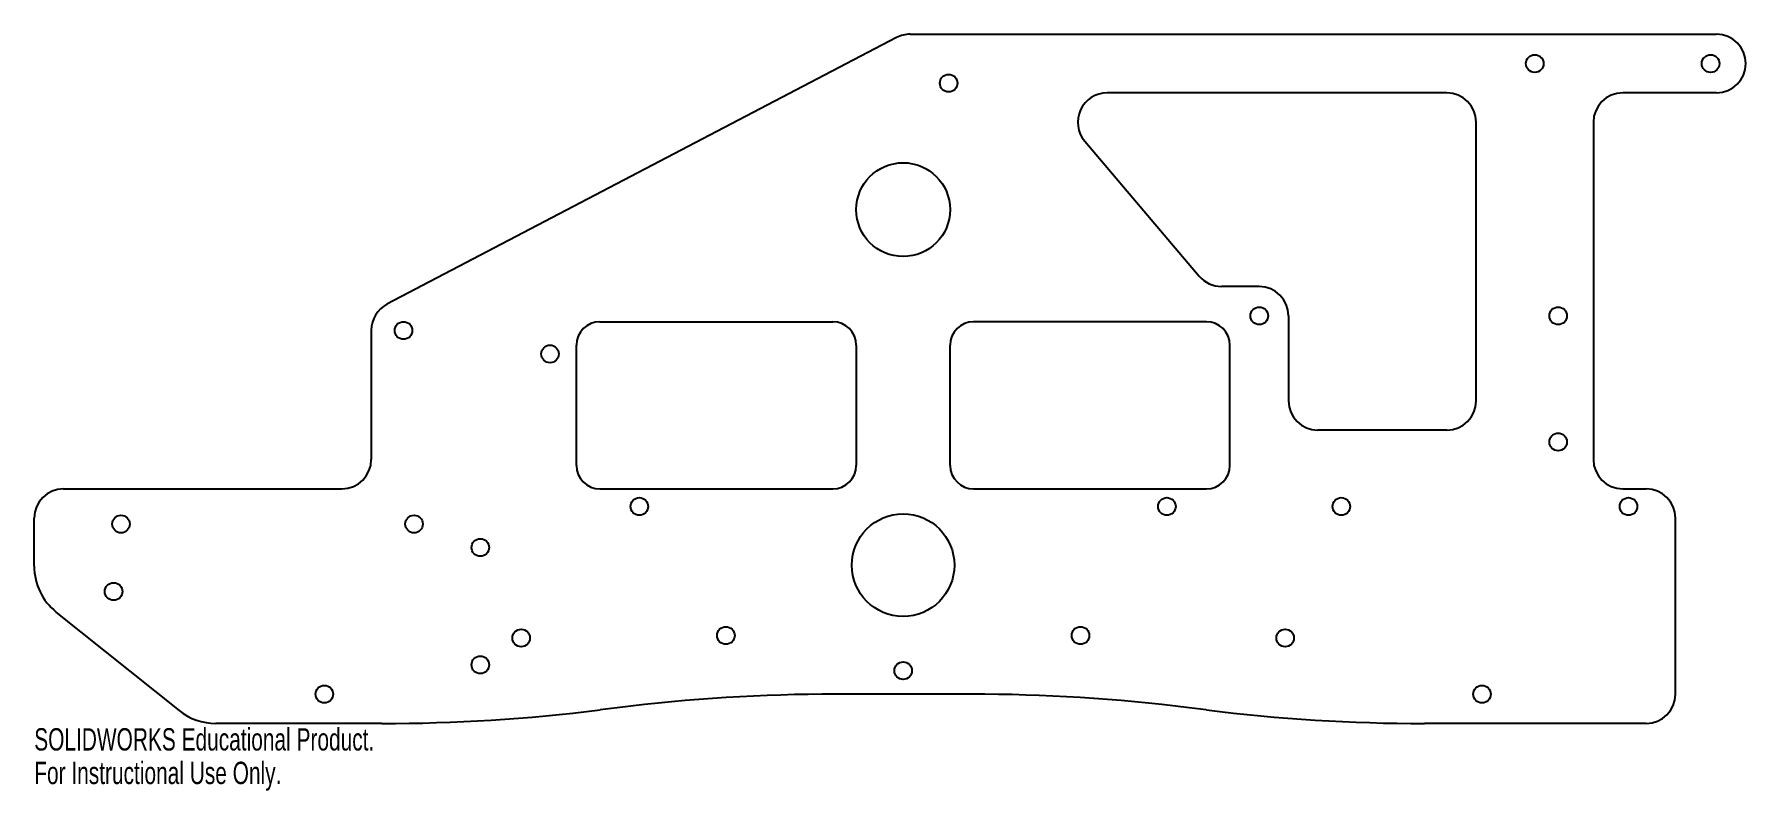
# Model space of a CAD drawing. Header units: inches. Extents: x -14 to 0.6, y -0.6 to 5.9.
import ezdxf

# ---------------------------------------------------------------- set-up
doc = ezdxf.new("R2010")
doc.units = ezdxf.units.IN
doc.header["$MEASUREMENT"] = 0
doc.styles.add('SLDTEXTSTYLE0', font='TXT', dxfattribs={"width": 0.7})

msp = doc.modelspace()

# ---------------------------------------------------------------- linework, layer by layer
at = {"color": 7, "linetype": 'Continuous', "lineweight": 25}
for p, q in [((-6.644, 5.847), (-10.991, 3.573)), ((-6.528, 5.875), (0.35, 5.875)), ((-1.95, 5.375), (-4.848, 5.375)), ((0.35, 5.375), (-0.45, 5.375)), ((-1.7, 2.75), (-1.7, 5.125)), ((-0.7, 5.125), (-0.7, 2.25)), ((-5.038, 4.963), (-4.062, 3.813)), ((-3.55, 3.725), (-3.872, 3.725)), ((-9.175, 3.425), (-7.188, 3.425)), ((-4, 3.425), (-5.987, 3.425)), ((-3.3, 3.475), (-3.3, 2.75)), ((-11.125, 3.352), (-11.125, 2.25)), ((-9.375, 2.2), (-9.375, 3.225)), ((-6.987, 2.2), (-6.987, 3.225)), ((-6.188, 2.2), (-6.188, 3.225)), ((-3.8, 2.2), (-3.8, 3.225)), ((-1.95, 2.5), (-3.05, 2.5)), ((-13.75, 2), (-11.375, 2)), ((-9.175, 2), (-7.188, 2)), ((-5.987, 2), (-4, 2)), ((-0.45, 2), (-0.25, 2)), ((-14, 1.34), (-14, 1.75)), ((0, 0.25), (0, 1.75)), ((-12.762, 0.11), (-13.812, 0.95)), ((-6.009, 0.25), (-7.166, 0.25)), ((-11.034, 0), (-12.45, 0)), ((-9.027, 0.134), (-9.173, 0.116)), ((-4.002, 0.116), (-4.148, 0.134)), ((-0.25, 0), (-2.141, 0))]:
    msp.add_line(p, q, dxfattribs=at)
for centre, radius in [((-1.2, 5.625), 0.075), ((0.3, 5.625), 0.075), ((-6.2, 5.458), 0.075), ((-6.588, 4.38), 0.4), ((-3.55, 3.475), 0.075), ((-1, 3.475), 0.075), ((-10.85, 3.35), 0.075), ((-9.6, 3.15), 0.075), ((-1, 2.4), 0.075), ((-8.838, 1.85), 0.075), ((-4.338, 1.85), 0.075), ((-2.85, 1.85), 0.075), ((-0.4, 1.85), 0.075), ((-13.26, 1.7), 0.075), ((-10.76, 1.7), 0.075), ((-6.588, 1.35), 0.437), ((-10.195, 1.5), 0.075), ((-13.323, 1.125), 0.075), ((-9.846, 0.729), 0.075), ((-8.1, 0.75), 0.075), ((-5.075, 0.75), 0.075), ((-3.329, 0.729), 0.075), ((-10.195, 0.5), 0.075), ((-6.588, 0.45), 0.075), ((-11.525, 0.25), 0.075), ((-1.65, 0.25), 0.075)]:
    msp.add_circle(centre, radius, dxfattribs=at)
for centre, radius, start, end in [((-6.528, 5.625), 0.25, 90, 117.6051), ((0.35, 5.625), 0.25, 270, 90), ((-4.848, 5.125), 0.25, 90, 220.3141), ((-1.95, 5.125), 0.25, 0, 90), ((-0.45, 5.125), 0.25, 90, 180), ((-3.872, 3.975), 0.25, 220.3141, 270), ((-3.55, 3.475), 0.25, 0, 90), ((-10.875, 3.352), 0.25, 117.6051, 180), ((-9.175, 3.225), 0.2, 90, 180), ((-7.188, 3.225), 0.2, 0, 90), ((-5.987, 3.225), 0.2, 90, 180), ((-4, 3.225), 0.2, 0, 90), ((-3.05, 2.75), 0.25, 180, 270), ((-1.95, 2.75), 0.25, 270, 0), ((-11.375, 2.25), 0.25, 270, 360), ((-9.175, 2.2), 0.2, 180, 270), ((-7.188, 2.2), 0.2, 270, 0), ((-5.987, 2.2), 0.2, 180, 270), ((-4, 2.2), 0.2, 270, 0), ((-0.45, 2.25), 0.25, 180, 270), ((-13.75, 1.75), 0.25, 90, 180), ((-0.25, 1.75), 0.25, 0, 90), ((-13.5, 1.34), 0.5, 180, 231.3402), ((-7.166, -14.75), 15, 90, 97.125), ((-6.009, -14.75), 15, 82.875, 90), ((-0.25, 0.25), 0.25, 270, 0), ((-12.45, 0.5), 0.5, 231.3402, 270), ((-11.034, 15), 15, 270, 277.125), ((-2.141, 15), 15, 262.875, 270)]:
    msp.add_arc(centre, radius, start, end, dxfattribs=at)

# ---------------------------------------------------------------- texts
at = {"color": 7, "linetype": 'Continuous', "char_height": 0.1903, "attachment_point": 1, "style": 'SLDTEXTSTYLE0'}
for s, insert in [('SOLIDWORKS Educational Product.', (-14, -0.04)), ('For Instructional Use Only.', (-14, -0.326))]:
    msp.add_mtext(s, dxfattribs=dict(at, insert=insert))

doc.saveas('drawing.dxf')
